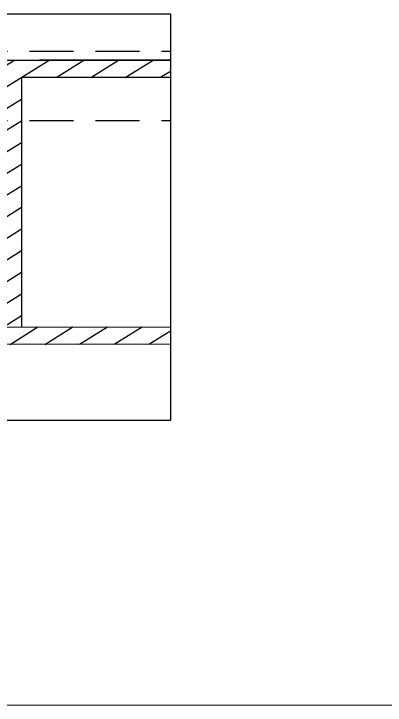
# Model space of a CAD drawing. Header units: millimetres. Extents: x 1464389 to 1998638, y -29162 to 256806.
# Drawn here: x 1528698 to 1531908, y 29939 to 35919 of the extents above; entities that cross this region are included whole.
import ezdxf

# ---------------------------------------------------------------- set-up
doc = ezdxf.new("R2010")
doc.units = ezdxf.units.MM
doc.header["$LTSCALE"] = 15
doc.linetypes.add('HIDDEN', pattern=[9.525, 6.35, -3.175])
doc.layers.get('0').update_dxf_attribs({"lineweight": 5})
for name, color, linetype in [('A-ELEV-XTHK', 2, 'Continuous'), ('Layer 1', 7, 'Continuous'), ('NEW WALL', 5, 'Continuous'), ('S-beamline-7', 8, 'HIDDEN')]:
    doc.layers.add(name, color=color, linetype=linetype)

msp = doc.modelspace()

# ---------------------------------------------------------------- hatches: boundary and pattern name
at = {"layer": 'Layer 1', "ltscale": 0.25}
h = msp.add_hatch(dxfattribs=at)
h.set_pattern_fill('ANSI31', color=8, scale=50, angle=347)
h.set_pattern_definition([(32, (2468651.29, -159423.74), (-84.124683, 134.627635), [])])
h.paths.add_polyline_path([(1528764.7, 34996.7), (1525576.9, 34996.7), (1525576.9, 33208.5), (1525403.8, 33208.5), (1525403.8, 33058.5), (1525726.9, 33058.5), (1525726.9, 33117.5), (1525726.9, 33117.5), (1525726.9, 33217.6), (1525726.9, 34917.8), (1528614.7, 34917.8), (1528614.7, 33210.7), (1528764.7, 33210.9)])
h.paths.add_polyline_path([(1530051.3, 33061.2), (1530051.3, 33212.4), (1526627.7, 33208.5), (1526627.7, 33117.5), (1526627.6, 33058.5)])
h.paths.add_polyline_path([(1525726.9, 35517.8), (1525576.9, 35517.8), (1525576.9, 34996.7), (1528764.7, 34996.7), (1528764.7, 35367.8), (1530051.3, 35367.8), (1530051.3, 35517.8), (1528614.7, 35517.8), (1528614.7, 35067.8), (1525726.9, 35067.8)])

# ---------------------------------------------------------------- linework, layer by layer
at = {"ltscale": 0.25}
msp.add_line((1520964.5, 29939.4), (1566247, 29939.4), dxfattribs=at)
at = {"layer": 'A-ELEV-XTHK', "ltscale": 0.25}
msp.add_lwpolyline([(1530051.3, 32403), (1525403.8, 32403), (1525403.8, 35919.4), (1530051.3, 35919.4)], close=True, dxfattribs=at)
at = {"layer": 'NEW WALL'}
for p, q in [((1528614.7, 35517.8), (1530051.3, 35517.8)), ((1530051.3, 35517.8), (1528920.1, 35517.8)), ((1530051.3, 35367.8), (1528764.7, 35367.8))]:
    msp.add_line(p, q, dxfattribs=at)
for points in [[(1528764.7, 35367.8), (1528764.7, 33210.9)], [(1530051.3, 33061.2), (1526627.6, 33058.5), (1526627.6, 33208.5), (1530051.3, 33212.4)]]:
    msp.add_lwpolyline(points, dxfattribs=at)
at = {"layer": 'S-beamline-7', "color": 9, "ltscale": 4, "true_color": 0xc7c8ca}
for points in [[(1525403.8, 35596.7), (1530051.3, 35596.7)], [(1525403.8, 34996.7), (1530051.3, 34996.7)]]:
    msp.add_lwpolyline(points, dxfattribs=at)

doc.saveas('drawing.dxf')
